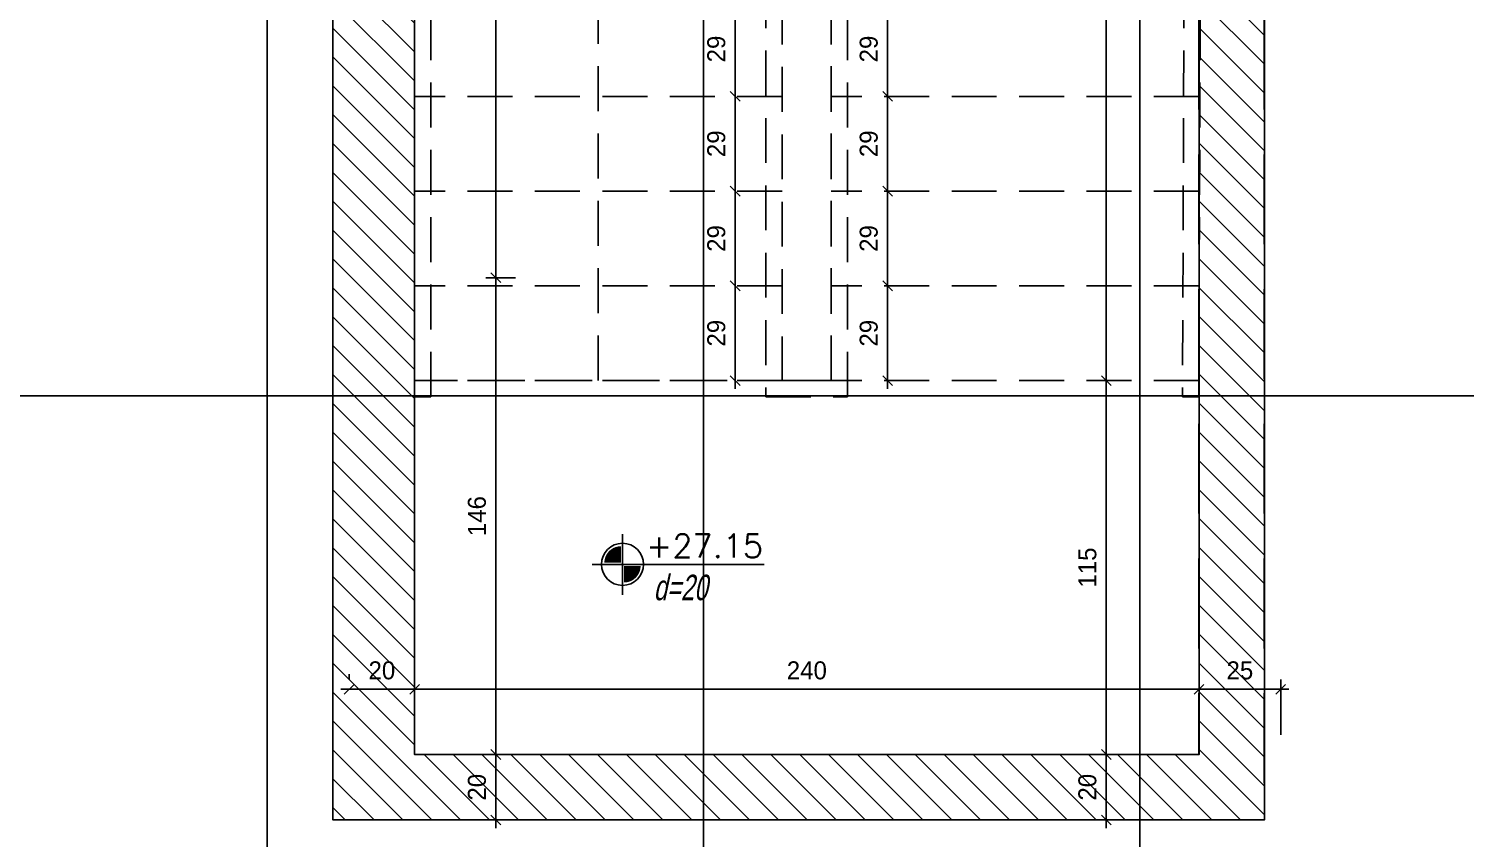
# Model space of a CAD drawing. Header units: inches. Extents: x -5298 to 11252, y 8210 to 22495.
# Drawn here: x 9505.9 to 9945.5, y 11657.9 to 11905.7 of the extents above; entities that cross this region are included whole.
import ezdxf
from ezdxf.enums import TextEntityAlignment as Align

# ---------------------------------------------------------------- set-up
doc = ezdxf.new("R2010")
doc.units = ezdxf.units.IN
doc.header["$LTSCALE"] = 55
doc.header["$MEASUREMENT"] = 0
doc.linetypes.add('DASHED2', pattern=[0.375, 0.25, -0.125])
doc.linetypes.add('HIDDEN', pattern=[0.375, 0.25, -0.125])
doc.layers.get('Defpoints').update_dxf_attribs({"color": 40})
for name, color, linetype in [('BEAM', 3, 'Continuous'), ('D7', 2, 'Continuous'), ('dim-50-v', 2, 'Continuous'), ('ENG_beton nifsak', 4, 'Continuous'), ('ENG_beton ole', 3, 'DASHED2'), ('HATCH', 8, 'Continuous'), ('V', 1, 'Continuous')]:
    doc.layers.add(name, color=color, linetype=linetype)
doc.styles.add('AA', font='hebtxt', dxfattribs={"width": 0.8, "oblique": 8})
doc.styles.add('HEBTXT', font='hebtxt-weld.shx')
doc.styles.add('ROMANS', font='romans')
doc.dimstyles.new('25', dxfattribs={"dimtxt": 5.5, "dimasz": 3, "dimexe": 3, "dimexo": 6, "dimgap": 3, "dimtad": 1, "dimdec": 0, "dimrnd": 0.5, "dimtxsty": 'HEBTXT', "dimblk1": 'OBLIQUE', "dimblk2": 'OBLIQUE', "dimsah": 1, "dimcen": 1, "dimdle": 2.5, "dimclre": 9, "dimclrt": 3, "dimazin": 3, "dimtfac": 1, "dimtdec": 0, "dimtix": 1, "dimtmove": 2, "dimatfit": 3, "dimldrblk": 'OBLIQUE'})

# ---------------------------------------------------------------- blocks, each defined once
blk = doc.blocks.new('_OBLIQUE')
at = {"color": 0, "linetype": 'ByBlock'}
blk.add_line((-0.5, -0.5), (0.5, 0.5), dxfattribs=at)
blk = doc.blocks.new('*D342')
at = {"layer": 'Defpoints', "color": 0, "linetype": 'Continuous', "transparency": 16777216}
for p in [(9889.03, 11703.49), (9864.03, 11683.49), (9889.03, 11683.49)]:
    blk.add_point(p, dxfattribs=at)
at = {"layer": 'dim-50-v', "color": 9, "linetype": 'Continuous', "lineweight": -2, "transparency": 16777216}
for p, q in [((9864.03, 11689.49), (9864.03, 11706.49)), ((9889.03, 11689.49), (9889.03, 11706.49))]:
    blk.add_line(p, q, dxfattribs=at)
at = {"layer": 'dim-50-v', "color": 0, "linetype": 'Continuous', "lineweight": -2, "transparency": 16777216}
blk.add_line((9861.53, 11703.49), (9891.53, 11703.49), dxfattribs=at)
at = {"layer": 'dim-50-v', "color": 0, "linetype": 'Continuous', "lineweight": -2, "transparency": 16777216, "xscale": 3, "yscale": 3, "zscale": 3, "rotation": 180}
blk.add_blockref('_OBLIQUE', (9864.03, 11703.49), dxfattribs=at)
at = {"layer": 'dim-50-v', "color": 0, "linetype": 'Continuous', "lineweight": -2, "transparency": 16777216, "xscale": 3, "yscale": 3, "zscale": 3}
blk.add_blockref('_OBLIQUE', (9889.03, 11703.49), dxfattribs=at)
at = {"layer": 'dim-50-v', "color": 3, "linetype": 'Continuous', "transparency": 16777216, "insert": (9876.53, 11709.24), "char_height": 5.5, "attachment_point": 5, "style": 'HEBTXT'}
blk.add_mtext('\\A1;25', dxfattribs=at)
blk = doc.blocks.new('*D343')
at = {"layer": 'Defpoints', "color": 0, "linetype": 'Continuous', "transparency": 16777216}
for p in [(9864.03, 11703.49), (9624.03, 11683.5, 0), (9864.03, 11683.49, 0)]:
    blk.add_point(p, dxfattribs=at)
at = {"layer": 'dim-50-v', "color": 9, "linetype": 'Continuous', "lineweight": -2, "transparency": 16777216}
for p, q in [((9624.03, 11689.5), (9624.03, 11706.49)), ((9864.03, 11689.49), (9864.03, 11706.49))]:
    blk.add_line(p, q, dxfattribs=at)
at = {"layer": 'dim-50-v', "color": 0, "linetype": 'Continuous', "lineweight": -2, "transparency": 16777216}
blk.add_line((9621.53, 11703.49), (9866.53, 11703.49), dxfattribs=at)
at = {"layer": 'dim-50-v', "color": 0, "linetype": 'Continuous', "lineweight": -2, "transparency": 16777216, "xscale": 3, "yscale": 3, "zscale": 3, "rotation": 180}
blk.add_blockref('_OBLIQUE', (9624.03, 11703.49), dxfattribs=at)
at = {"layer": 'dim-50-v', "color": 0, "linetype": 'Continuous', "lineweight": -2, "transparency": 16777216, "xscale": 3, "yscale": 3, "zscale": 3}
blk.add_blockref('_OBLIQUE', (9864.03, 11703.49), dxfattribs=at)
at = {"layer": 'dim-50-v', "color": 3, "linetype": 'Continuous', "transparency": 16777216, "insert": (9744.03, 11709.24), "char_height": 5.5, "attachment_point": 5, "style": 'HEBTXT'}
blk.add_mtext('\\A1;240', dxfattribs=at)
blk = doc.blocks.new('*D344')
at = {"layer": 'Defpoints', "color": 0, "linetype": 'Continuous', "transparency": 16777216}
for p in [(9603.98, 11702.07, 0), (9624.03, 11703.49), (9624.03, 11699.95, 0)]:
    blk.add_point(p, dxfattribs=at)
at = {"layer": 'dim-50-v', "color": 9, "linetype": 'Continuous', "lineweight": -2, "transparency": 16777216}
for p, q in [((9603.98, 11708.07), (9603.98, 11706.49)), ((9624.03, 11705.95), (9624.03, 11706.49))]:
    blk.add_line(p, q, dxfattribs=at)
at = {"layer": 'dim-50-v', "color": 0, "linetype": 'Continuous', "lineweight": -2, "transparency": 16777216}
blk.add_line((9601.48, 11703.49), (9626.53, 11703.49), dxfattribs=at)
at = {"layer": 'dim-50-v', "color": 0, "linetype": 'Continuous', "lineweight": -2, "transparency": 16777216, "xscale": 3, "yscale": 3, "zscale": 3, "rotation": 180}
blk.add_blockref('_OBLIQUE', (9603.98, 11703.49), dxfattribs=at)
at = {"layer": 'dim-50-v', "color": 0, "linetype": 'Continuous', "lineweight": -2, "transparency": 16777216, "xscale": 3, "yscale": 3, "zscale": 3}
blk.add_blockref('_OBLIQUE', (9624.03, 11703.49), dxfattribs=at)
at = {"layer": 'dim-50-v', "color": 3, "linetype": 'Continuous', "transparency": 16777216, "insert": (9614, 11709.24), "char_height": 5.5, "attachment_point": 5, "style": 'HEBTXT'}
blk.add_mtext('\\A1;20', dxfattribs=at)
blk = doc.blocks.new('*D345')
at = {"layer": 'Defpoints', "color": 0, "linetype": 'Continuous', "transparency": 16777216}
for p in [(9835.64, 12058.99, 0), (9835.64, 12058.99), (9835.64, 11797.99, 0)]:
    blk.add_point(p, dxfattribs=at)
at = {"layer": 'dim-50-v', "color": 0, "linetype": 'Continuous', "lineweight": -2, "transparency": 16777216}
blk.add_line((9835.64, 11795.49), (9835.64, 12061.49), dxfattribs=at)
at = {"layer": 'dim-50-v', "color": 9, "linetype": 'Continuous', "lineweight": -2, "transparency": 16777216}
for p, q in [((9841.64, 12058.99), (9838.64, 12058.99)), ((9829.64, 11797.99), (9832.64, 11797.99))]:
    blk.add_line(p, q, dxfattribs=at)
at = {"layer": 'dim-50-v', "color": 0, "linetype": 'Continuous', "lineweight": -2, "transparency": 16777216, "xscale": 3, "yscale": 3, "zscale": 3}
for p, rotation in [((9835.64, 12058.99), 90), ((9835.64, 11797.99), 270)]:
    blk.add_blockref('_OBLIQUE', p, dxfattribs=dict(at, rotation=rotation))
at = {"layer": 'dim-50-v', "color": 3, "linetype": 'Continuous', "transparency": 16777216, "insert": (9829.89, 11928.49), "char_height": 5.5, "attachment_point": 5, "rotation": 90, "style": 'HEBTXT'}
blk.add_mtext('\\A1;9*29=261', dxfattribs=at)
blk = doc.blocks.new('*D346')
at = {"layer": 'Defpoints', "color": 0, "linetype": 'Continuous', "transparency": 16777216}
for p in [(9849.13, 11797.99, 0), (9835.64, 11683.5), (9848.56, 11683.5, 0)]:
    blk.add_point(p, dxfattribs=at)
at = {"layer": 'dim-50-v', "color": 9, "linetype": 'Continuous', "lineweight": -2, "transparency": 16777216}
for p, q in [((9843.13, 11797.99), (9832.64, 11797.99)), ((9842.56, 11683.5), (9832.64, 11683.5))]:
    blk.add_line(p, q, dxfattribs=at)
at = {"layer": 'dim-50-v', "color": 0, "linetype": 'Continuous', "lineweight": -2, "transparency": 16777216}
blk.add_line((9835.64, 11800.49), (9835.64, 11681), dxfattribs=at)
at = {"layer": 'dim-50-v', "color": 0, "linetype": 'Continuous', "lineweight": -2, "transparency": 16777216, "xscale": 3, "yscale": 3, "zscale": 3}
for p, rotation in [((9835.64, 11797.99), 90), ((9835.64, 11683.5), 270)]:
    blk.add_blockref('_OBLIQUE', p, dxfattribs=dict(at, rotation=rotation))
at = {"layer": 'dim-50-v', "color": 3, "linetype": 'Continuous', "transparency": 16777216, "insert": (9829.89, 11740.74), "char_height": 5.5, "attachment_point": 5, "rotation": 90, "style": 'HEBTXT'}
blk.add_mtext('\\A1;115', dxfattribs=at)
blk = doc.blocks.new('*D347')
at = {"layer": 'Defpoints', "color": 0, "linetype": 'Continuous', "transparency": 16777216}
for p in [(9648.85, 12053.49, 0), (9648.85, 12053.49), (9648.85, 11829.49, 0)]:
    blk.add_point(p, dxfattribs=at)
at = {"layer": 'dim-50-v', "color": 9, "linetype": 'Continuous', "lineweight": -2, "transparency": 16777216}
for p, q in [((9642.85, 12053.49), (9645.85, 12053.49)), ((9654.85, 11829.49), (9651.85, 11829.49))]:
    blk.add_line(p, q, dxfattribs=at)
at = {"layer": 'dim-50-v', "color": 0, "linetype": 'Continuous', "lineweight": -2, "transparency": 16777216}
blk.add_line((9648.85, 11826.99), (9648.85, 12055.99), dxfattribs=at)
at = {"layer": 'dim-50-v', "color": 0, "linetype": 'Continuous', "lineweight": -2, "transparency": 16777216, "xscale": 3, "yscale": 3, "zscale": 3}
for p, rotation in [((9648.85, 12053.49), 90), ((9648.85, 11829.49), 270)]:
    blk.add_blockref('_OBLIQUE', p, dxfattribs=dict(at, rotation=rotation))
at = {"layer": 'dim-50-v', "color": 3, "linetype": 'Continuous', "transparency": 16777216, "insert": (9643.1, 11941.49), "char_height": 5.5, "attachment_point": 5, "rotation": 90, "style": 'HEBTXT'}
blk.add_mtext('\\A1;8*29=224', dxfattribs=at)
blk = doc.blocks.new('*D348')
at = {"layer": 'Defpoints', "color": 0, "linetype": 'Continuous', "transparency": 16777216}
for p in [(9659.67, 11829.49, 0), (9648.85, 11683.5), (9661.77, 11683.5, 0)]:
    blk.add_point(p, dxfattribs=at)
at = {"layer": 'dim-50-v', "color": 9, "linetype": 'Continuous', "lineweight": -2, "transparency": 16777216}
for p, q in [((9653.67, 11829.49), (9645.85, 11829.49)), ((9655.77, 11683.5), (9645.85, 11683.5))]:
    blk.add_line(p, q, dxfattribs=at)
at = {"layer": 'dim-50-v', "color": 0, "linetype": 'Continuous', "lineweight": -2, "transparency": 16777216}
blk.add_line((9648.85, 11831.99), (9648.85, 11681), dxfattribs=at)
at = {"layer": 'dim-50-v', "color": 0, "linetype": 'Continuous', "lineweight": -2, "transparency": 16777216, "xscale": 3, "yscale": 3, "zscale": 3}
for p, rotation in [((9648.85, 11829.49), 90), ((9648.85, 11683.5), 270)]:
    blk.add_blockref('_OBLIQUE', p, dxfattribs=dict(at, rotation=rotation))
at = {"layer": 'dim-50-v', "color": 3, "linetype": 'Continuous', "transparency": 16777216, "insert": (9643.1, 11756.49), "char_height": 5.5, "attachment_point": 5, "rotation": 90, "style": 'HEBTXT'}
blk.add_mtext('\\A1;146', dxfattribs=at)
blk = doc.blocks.new('*D357')
at = {"layer": 'Defpoints', "color": 0, "linetype": 'Continuous', "transparency": 16777216}
for p in [(9661.77, 11683.5, 0), (9648.85, 11663.49), (9649.18, 11663.49)]:
    blk.add_point(p, dxfattribs=at)
at = {"layer": 'dim-50-v', "color": 9, "linetype": 'Continuous', "lineweight": -2, "transparency": 16777216}
for p, q in [((9655.77, 11683.5), (9645.85, 11683.5)), ((9643.18, 11663.49), (9645.85, 11663.49))]:
    blk.add_line(p, q, dxfattribs=at)
at = {"layer": 'dim-50-v', "color": 0, "linetype": 'Continuous', "lineweight": -2, "transparency": 16777216}
blk.add_line((9648.85, 11686), (9648.85, 11660.99), dxfattribs=at)
at = {"layer": 'dim-50-v', "color": 0, "linetype": 'Continuous', "lineweight": -2, "transparency": 16777216, "xscale": 3, "yscale": 3, "zscale": 3}
for p, rotation in [((9648.85, 11683.5), 90), ((9648.85, 11663.49), 270)]:
    blk.add_blockref('_OBLIQUE', p, dxfattribs=dict(at, rotation=rotation))
at = {"layer": 'dim-50-v', "color": 3, "linetype": 'Continuous', "transparency": 16777216, "insert": (9643.1, 11673.49), "char_height": 5.5, "attachment_point": 5, "rotation": 90, "style": 'HEBTXT'}
blk.add_mtext('\\A1;20', dxfattribs=at)
blk = doc.blocks.new('*D358')
at = {"layer": 'Defpoints', "color": 0, "linetype": 'Continuous', "transparency": 16777216}
for p in [(9848.56, 11683.5, 0), (9834.95, 11663.49, 0), (9835.64, 11663.49)]:
    blk.add_point(p, dxfattribs=at)
at = {"layer": 'dim-50-v', "color": 9, "linetype": 'Continuous', "lineweight": -2, "transparency": 16777216}
for p, q in [((9842.56, 11683.5), (9832.64, 11683.5)), ((9840.95, 11663.49), (9838.64, 11663.49))]:
    blk.add_line(p, q, dxfattribs=at)
at = {"layer": 'dim-50-v', "color": 0, "linetype": 'Continuous', "lineweight": -2, "transparency": 16777216}
blk.add_line((9835.64, 11686), (9835.64, 11660.99), dxfattribs=at)
at = {"layer": 'dim-50-v', "color": 0, "linetype": 'Continuous', "lineweight": -2, "transparency": 16777216, "xscale": 3, "yscale": 3, "zscale": 3}
for p, rotation in [((9835.64, 11683.5), 90), ((9835.64, 11663.49), 270)]:
    blk.add_blockref('_OBLIQUE', p, dxfattribs=dict(at, rotation=rotation))
at = {"layer": 'dim-50-v', "color": 3, "linetype": 'Continuous', "transparency": 16777216, "insert": (9829.89, 11673.49), "char_height": 5.5, "attachment_point": 5, "rotation": 90, "style": 'HEBTXT'}
blk.add_mtext('\\A1;20', dxfattribs=at)
blk = doc.blocks.new('PL')
at = {"linetype": 'ByBlock'}
for p, q in [((0, -0.258), (0, 0.258)), ((-0.258, 0), (1.204, 0))]:
    blk.add_line(p, q, dxfattribs=at)
at = {"color": 4, "const_width": 0.14}
for points in [[(-0.014, 0.084, 0.414214), (-0.084, 0.014, 1)], [(0.014, -0.084, 0.414214), (0.084, -0.014, 1)]]:
    blk.add_lwpolyline(points, format="xyb", dxfattribs=at)
at = {"linetype": 'ByBlock'}
blk.add_circle((0, 0), 0.179, dxfattribs=at)
at = {"style": 'ROMANS'}
blk.add_attdef('LEVEL', text='', height=0.2, dxfattribs=at).set_placement((0.698, 0.157), align=Align.MIDDLE)
blk = doc.blocks.new('*D1710')
at = {"layer": 'Defpoints', "color": 0, "linetype": 'Continuous', "transparency": 16777216}
for p in [(9764.5, 11913.99, 0), (9764.51, 11884.99, 0), (9768.74, 11884.99)]:
    blk.add_point(p, dxfattribs=at)
at = {"layer": 'dim-50-v', "color": 0, "linetype": 'Continuous', "lineweight": -2, "transparency": 16777216}
blk.add_line((9768.74, 11916.49), (9768.74, 11882.49), dxfattribs=at)
at = {"layer": 'dim-50-v', "color": 9, "linetype": 'Continuous', "lineweight": -2, "transparency": 16777216}
for p, q in [((9770.5, 11913.99), (9771.74, 11913.99)), ((9770.51, 11884.99), (9771.74, 11884.99))]:
    blk.add_line(p, q, dxfattribs=at)
at = {"layer": 'dim-50-v', "color": 0, "linetype": 'Continuous', "lineweight": -2, "transparency": 16777216, "xscale": 3, "yscale": 3, "zscale": 3}
for p, rotation in [((9768.74, 11913.99), 90), ((9768.74, 11884.99), 270)]:
    blk.add_blockref('_OBLIQUE', p, dxfattribs=dict(at, rotation=rotation))
at = {"layer": 'dim-50-v', "color": 3, "linetype": 'Continuous', "transparency": 16777216, "insert": (9762.99, 11899.49), "char_height": 5.5, "attachment_point": 5, "rotation": 90, "style": 'HEBTXT'}
blk.add_mtext('\\A1;29', dxfattribs=at)
blk = doc.blocks.new('*D1711')
at = {"layer": 'Defpoints', "color": 0, "linetype": 'Continuous', "transparency": 16777216}
for p in [(9764.51, 11884.99, 0), (9765.1, 11855.99, 0), (9768.74, 11855.99)]:
    blk.add_point(p, dxfattribs=at)
at = {"layer": 'dim-50-v', "color": 0, "linetype": 'Continuous', "lineweight": -2, "transparency": 16777216}
blk.add_line((9768.74, 11887.49), (9768.74, 11853.49), dxfattribs=at)
at = {"layer": 'dim-50-v', "color": 9, "linetype": 'Continuous', "lineweight": -2, "transparency": 16777216}
for p, q in [((9770.51, 11884.99), (9771.74, 11884.99)), ((9771.1, 11855.99), (9771.74, 11855.99))]:
    blk.add_line(p, q, dxfattribs=at)
at = {"layer": 'dim-50-v', "color": 0, "linetype": 'Continuous', "lineweight": -2, "transparency": 16777216, "xscale": 3, "yscale": 3, "zscale": 3}
for p, rotation in [((9768.74, 11884.99), 90), ((9768.74, 11855.99), 270)]:
    blk.add_blockref('_OBLIQUE', p, dxfattribs=dict(at, rotation=rotation))
at = {"layer": 'dim-50-v', "color": 3, "linetype": 'Continuous', "transparency": 16777216, "insert": (9762.99, 11870.49), "char_height": 5.5, "attachment_point": 5, "rotation": 90, "style": 'HEBTXT'}
blk.add_mtext('\\A1;29', dxfattribs=at)
blk = doc.blocks.new('*D1712')
at = {"layer": 'Defpoints', "color": 0, "linetype": 'Continuous', "transparency": 16777216}
for p in [(9765.1, 11855.99, 0), (9763.95, 11826.99, 0), (9768.74, 11826.99)]:
    blk.add_point(p, dxfattribs=at)
at = {"layer": 'dim-50-v', "color": 0, "linetype": 'Continuous', "lineweight": -2, "transparency": 16777216}
blk.add_line((9768.74, 11858.49), (9768.74, 11824.49), dxfattribs=at)
at = {"layer": 'dim-50-v', "color": 9, "linetype": 'Continuous', "lineweight": -2, "transparency": 16777216}
for p, q in [((9771.1, 11855.99), (9771.74, 11855.99)), ((9769.95, 11826.99), (9771.74, 11826.99))]:
    blk.add_line(p, q, dxfattribs=at)
at = {"layer": 'dim-50-v', "color": 0, "linetype": 'Continuous', "lineweight": -2, "transparency": 16777216, "xscale": 3, "yscale": 3, "zscale": 3}
for p, rotation in [((9768.74, 11855.99), 90), ((9768.74, 11826.99), 270)]:
    blk.add_blockref('_OBLIQUE', p, dxfattribs=dict(at, rotation=rotation))
at = {"layer": 'dim-50-v', "color": 3, "linetype": 'Continuous', "transparency": 16777216, "insert": (9762.99, 11841.49), "char_height": 5.5, "attachment_point": 5, "rotation": 90, "style": 'HEBTXT'}
blk.add_mtext('\\A1;29', dxfattribs=at)
blk = doc.blocks.new('*D1713')
at = {"layer": 'Defpoints', "color": 0, "linetype": 'Continuous', "transparency": 16777216}
for p in [(9763.95, 11826.99, 0), (9764.44, 11797.99, 0), (9768.74, 11797.99)]:
    blk.add_point(p, dxfattribs=at)
at = {"layer": 'dim-50-v', "color": 0, "linetype": 'Continuous', "lineweight": -2, "transparency": 16777216}
blk.add_line((9768.74, 11829.49), (9768.74, 11795.49), dxfattribs=at)
at = {"layer": 'dim-50-v', "color": 9, "linetype": 'Continuous', "lineweight": -2, "transparency": 16777216}
for p, q in [((9769.95, 11826.99), (9771.74, 11826.99)), ((9770.44, 11797.99), (9771.74, 11797.99))]:
    blk.add_line(p, q, dxfattribs=at)
at = {"layer": 'dim-50-v', "color": 0, "linetype": 'Continuous', "lineweight": -2, "transparency": 16777216, "xscale": 3, "yscale": 3, "zscale": 3}
for p, rotation in [((9768.74, 11826.99), 90), ((9768.74, 11797.99), 270)]:
    blk.add_blockref('_OBLIQUE', p, dxfattribs=dict(at, rotation=rotation))
at = {"layer": 'dim-50-v', "color": 3, "linetype": 'Continuous', "transparency": 16777216, "insert": (9762.99, 11812.49), "char_height": 5.5, "attachment_point": 5, "rotation": 90, "style": 'HEBTXT'}
blk.add_mtext('\\A1;29', dxfattribs=at)
blk = doc.blocks.new('*D1714')
at = {"layer": 'Defpoints', "color": 0, "linetype": 'Continuous', "transparency": 16777216}
for p in [(9717.85, 11913.99, 0), (9717.86, 11884.99, 0), (9722.09, 11884.99)]:
    blk.add_point(p, dxfattribs=at)
at = {"layer": 'dim-50-v', "color": 0, "linetype": 'Continuous', "lineweight": -2, "transparency": 16777216}
blk.add_line((9722.09, 11916.49), (9722.09, 11882.49), dxfattribs=at)
at = {"layer": 'dim-50-v', "color": 9, "linetype": 'Continuous', "lineweight": -2, "transparency": 16777216}
for p, q in [((9723.85, 11913.99), (9725.09, 11913.99)), ((9723.86, 11884.99), (9725.09, 11884.99))]:
    blk.add_line(p, q, dxfattribs=at)
at = {"layer": 'dim-50-v', "color": 0, "linetype": 'Continuous', "lineweight": -2, "transparency": 16777216, "xscale": 3, "yscale": 3, "zscale": 3}
for p, rotation in [((9722.09, 11913.99), 90), ((9722.09, 11884.99), 270)]:
    blk.add_blockref('_OBLIQUE', p, dxfattribs=dict(at, rotation=rotation))
at = {"layer": 'dim-50-v', "color": 3, "linetype": 'Continuous', "transparency": 16777216, "insert": (9716.34, 11899.49), "char_height": 5.5, "attachment_point": 5, "rotation": 90, "style": 'HEBTXT'}
blk.add_mtext('\\A1;29', dxfattribs=at)
blk = doc.blocks.new('*D1715')
at = {"layer": 'Defpoints', "color": 0, "linetype": 'Continuous', "transparency": 16777216}
for p in [(9717.86, 11884.99, 0), (9718.45, 11855.99, 0), (9722.09, 11855.99)]:
    blk.add_point(p, dxfattribs=at)
at = {"layer": 'dim-50-v', "color": 0, "linetype": 'Continuous', "lineweight": -2, "transparency": 16777216}
blk.add_line((9722.09, 11887.49), (9722.09, 11853.49), dxfattribs=at)
at = {"layer": 'dim-50-v', "color": 9, "linetype": 'Continuous', "lineweight": -2, "transparency": 16777216}
for p, q in [((9723.86, 11884.99), (9725.09, 11884.99)), ((9724.45, 11855.99), (9725.09, 11855.99))]:
    blk.add_line(p, q, dxfattribs=at)
at = {"layer": 'dim-50-v', "color": 0, "linetype": 'Continuous', "lineweight": -2, "transparency": 16777216, "xscale": 3, "yscale": 3, "zscale": 3}
for p, rotation in [((9722.09, 11884.99), 90), ((9722.09, 11855.99), 270)]:
    blk.add_blockref('_OBLIQUE', p, dxfattribs=dict(at, rotation=rotation))
at = {"layer": 'dim-50-v', "color": 3, "linetype": 'Continuous', "transparency": 16777216, "insert": (9716.34, 11870.49), "char_height": 5.5, "attachment_point": 5, "rotation": 90, "style": 'HEBTXT'}
blk.add_mtext('\\A1;29', dxfattribs=at)
blk = doc.blocks.new('*D1716')
at = {"layer": 'Defpoints', "color": 0, "linetype": 'Continuous', "transparency": 16777216}
for p in [(9718.45, 11855.99, 0), (9717.3, 11826.99, 0), (9722.09, 11826.99)]:
    blk.add_point(p, dxfattribs=at)
at = {"layer": 'dim-50-v', "color": 0, "linetype": 'Continuous', "lineweight": -2, "transparency": 16777216}
blk.add_line((9722.09, 11858.49), (9722.09, 11824.49), dxfattribs=at)
at = {"layer": 'dim-50-v', "color": 9, "linetype": 'Continuous', "lineweight": -2, "transparency": 16777216}
for p, q in [((9724.45, 11855.99), (9725.09, 11855.99)), ((9723.3, 11826.99), (9725.09, 11826.99))]:
    blk.add_line(p, q, dxfattribs=at)
at = {"layer": 'dim-50-v', "color": 0, "linetype": 'Continuous', "lineweight": -2, "transparency": 16777216, "xscale": 3, "yscale": 3, "zscale": 3}
for p, rotation in [((9722.09, 11855.99), 90), ((9722.09, 11826.99), 270)]:
    blk.add_blockref('_OBLIQUE', p, dxfattribs=dict(at, rotation=rotation))
at = {"layer": 'dim-50-v', "color": 3, "linetype": 'Continuous', "transparency": 16777216, "insert": (9716.34, 11841.49), "char_height": 5.5, "attachment_point": 5, "rotation": 90, "style": 'HEBTXT'}
blk.add_mtext('\\A1;29', dxfattribs=at)
blk = doc.blocks.new('*D1717')
at = {"layer": 'Defpoints', "color": 0, "linetype": 'Continuous', "transparency": 16777216}
for p in [(9717.3, 11826.99, 0), (9717.79, 11797.99, 0), (9722.09, 11797.99)]:
    blk.add_point(p, dxfattribs=at)
at = {"layer": 'dim-50-v', "color": 0, "linetype": 'Continuous', "lineweight": -2, "transparency": 16777216}
blk.add_line((9722.09, 11829.49), (9722.09, 11795.49), dxfattribs=at)
at = {"layer": 'dim-50-v', "color": 9, "linetype": 'Continuous', "lineweight": -2, "transparency": 16777216}
for p, q in [((9723.3, 11826.99), (9725.09, 11826.99)), ((9723.79, 11797.99), (9725.09, 11797.99))]:
    blk.add_line(p, q, dxfattribs=at)
at = {"layer": 'dim-50-v', "color": 0, "linetype": 'Continuous', "lineweight": -2, "transparency": 16777216, "xscale": 3, "yscale": 3, "zscale": 3}
for p, rotation in [((9722.09, 11826.99), 90), ((9722.09, 11797.99), 270)]:
    blk.add_blockref('_OBLIQUE', p, dxfattribs=dict(at, rotation=rotation))
at = {"layer": 'dim-50-v', "color": 3, "linetype": 'Continuous', "transparency": 16777216, "insert": (9716.34, 11812.49), "char_height": 5.5, "attachment_point": 5, "rotation": 90, "style": 'HEBTXT'}
blk.add_mtext('\\A1;29', dxfattribs=at)

msp = doc.modelspace()

# ---------------------------------------------------------------- hatches: boundary and pattern name
at = {"layer": 'HATCH', "linetype": 'Continuous', "transparency": 33554687}
h = msp.add_hatch(dxfattribs=at)
h.set_pattern_fill('ANSI31', color=256, scale=50, angle=450)
h.paths.add_polyline_path([(9883.976, 12073.493), (9863.98, 12073.494), (9863.976, 11683.494), (9623.976, 11683.494), (9623.976, 12173.494), (9863.976, 12173.494), (9863.976, 12163.494), (9883.976, 12163.494), (9883.976, 12193.494), (9598.976, 12193.494), (9598.976, 11663.494), (9883.976, 11663.494)])

# ---------------------------------------------------------------- linework, layer by layer
at = {"layer": 'BEAM', "color": 5}
for p, q in [((9578.883, 11513.244), (9578.883, 18236.017)), ((9712.377, 11513.244), (9712.377, 18236.017)), ((9845.871, 11513.244), (9845.871, 18236.017)), ((7576.475, 11793.359), (10780.328, 11793.359))]:
    msp.add_line(p, q, dxfattribs=at)
at = {"layer": 'ENG_beton nifsak', "ltscale": 5, "elevation": 0}
msp.add_lwpolyline([(9884.027, 12163.494), (9864.027, 12163.494), (9864.027, 12173.494), (9624.027, 12173.494), (9624.027, 11683.494), (9864.027, 11683.494), (9864.031, 12073.494), (9884.027, 12073.494), (9884.027, 11663.494), (9599.027, 11663.494), (9599.027, 12193.494), (9884.027, 12193.494)], close=True, dxfattribs=at)
at = {"layer": 'ENG_beton ole', "ltscale": 2}
for p, q in [((9598.976, 12193.494, 0), (9598.976, 11663.494, 0)), ((9623.976, 12173.494, 0), (9623.976, 11683.494, 0)), ((9863.976, 12073.494, 0), (9863.976, 11683.494, 0)), ((9883.976, 12073.494, 0), (9883.976, 11663.494, 0)), ((9863.976, 11683.494, 0), (9623.976, 11683.494, 0)), ((9598.976, 11663.494, 0), (9883.976, 11663.494, 0))]:
    msp.add_line(p, q, dxfattribs=at)
at = {"layer": 'ENG_beton ole', "linetype": 'Continuous', "ltscale": 5}
msp.add_line((9623.976, 11683.494, 0), (9624.027, 11693.879, 0), dxfattribs=at)
at = {"layer": 'V', "linetype": 'HIDDEN'}
for p, q in [((9736.476, 12058.994, 0), (9736.476, 11797.994, 0)), ((9751.476, 12058.994, 0), (9751.476, 11797.994, 0)), ((9863.976, 11884.994, 0), (9751.476, 11884.994, 0)), ((9863.976, 11855.994, 0), (9751.476, 11855.994, 0)), ((9863.976, 11826.994, 0), (9751.476, 11826.994, 0)), ((9863.976, 11797.994, 0), (9623.976, 11797.994, 0)), ((9751.476, 11797.994, 0), (9736.476, 11797.994, 0)), ((9863.976, 11797.994, 0), (9751.476, 11797.994, 0)), ((9863.976, 11797.994, 0), (9751.476, 11797.994, 0))]:
    msp.add_line(p, q, dxfattribs=at)
at = {"layer": 'V', "linetype": 'HIDDEN', "elevation": 0}
for points in [[(9623.976, 11792.994), (9628.976, 11792.994), (9628.976, 12063.994), (9623.976, 12063.994)], [(9731.472, 11792.996), (9756.472, 11792.996), (9756.476, 12063.994), (9731.476, 12063.994)], [(9858.972, 11792.996), (9863.972, 11792.996), (9864.946, 12063.994), (9859.946, 12063.994)], [(9736.472, 11797.996), (9751.472, 11797.996), (9751.476, 12058.994), (9736.476, 12058.994)]]:
    msp.add_lwpolyline(points, close=True, dxfattribs=at)
at = {"layer": 'V', "linetype": 'HIDDEN', "elevation": 0, "flags": 128}
for points in [[(9680.226, 11797.994), (9680.226, 12058.994)], [(9736.476, 11884.994), (9623.976, 11884.994)], [(9736.476, 11855.994), (9623.976, 11855.994)], [(9736.476, 11826.994), (9623.976, 11826.994)], [(9736.476, 11797.994), (9623.976, 11797.994)], [(9736.476, 11797.994), (9623.976, 11797.994)]]:
    msp.add_lwpolyline(points, dxfattribs=at)

# ---------------------------------------------------------------- block references
at = {"layer": 'D7', "xscale": 36, "yscale": 36, "zscale": 36}
msp.add_blockref('PL', (9687.619, 11741.724, 0), dxfattribs=at).add_auto_attribs({'LEVEL': '+27.15'})

# ---------------------------------------------------------------- texts
at = {"layer": 'D7', "style": 'AA', "oblique": 12, "width": 0.7}
msp.add_text('d=20', height=7.8, dxfattribs=at).set_placement((9697.151, 11730.752, 0))

# ---------------------------------------------------------------- dimensions: what is measured, and where the dimension line sits
at = {"layer": 'dim-50-v', "linetype": 'Continuous'}
for base, p1, p2, text, picture, middle in [((9835.639, 12058.994, 0), (9835.639, 11797.994, 0), (9835.639, 12058.994, 0), '9*29=<>', '*D345', (9829.889, 11928.494, 0)), ((9648.853, 12053.494, 0), (9648.853, 11829.494, 0), (9648.853, 12053.494, 0), '8*29=<>', '*D347', (9643.103, 11941.494, 0))]:
    dim = msp.add_linear_dim(base=base, p1=p1, p2=p2, angle=90, text=text, dimstyle='25', dxfattribs=at)
    dim.commit()
    dim.dimension.update_dxf_attribs({"geometry": picture, "text_midpoint": middle})
at = {"layer": 'dim-50-v', "color": 2, "linetype": 'Continuous'}
for base, p1, p2, picture, middle in [((9722.092, 11884.994, 0), (9717.849, 11913.994, 0), (9717.861, 11884.994, 0), '*D1714', (9716.342, 11899.494, 0)), ((9768.741, 11884.994), (9764.498, 11913.994, 0), (9764.51, 11884.994, 0), '*D1710', (9762.991, 11899.494)), ((9722.092, 11855.994, 0), (9717.861, 11884.994, 0), (9718.449, 11855.994, 0), '*D1715', (9716.342, 11870.494, 0)), ((9768.741, 11855.994), (9764.51, 11884.994, 0), (9765.098, 11855.994, 0), '*D1711', (9762.991, 11870.494)), ((9722.092, 11826.994, 0), (9718.449, 11855.994, 0), (9717.303, 11826.994, 0), '*D1716', (9716.342, 11841.494, 0)), ((9768.741, 11826.994), (9765.098, 11855.994, 0), (9763.952, 11826.994, 0), '*D1712', (9762.991, 11841.494)), ((9722.092, 11797.994, 0), (9717.303, 11826.994, 0), (9717.795, 11797.994, 0), '*D1717', (9716.342, 11812.494, 0)), ((9768.741, 11797.994), (9763.952, 11826.994, 0), (9764.444, 11797.994, 0), '*D1713', (9762.991, 11812.494))]:
    dim = msp.add_linear_dim(base=base, p1=p1, p2=p2, angle=90, dimstyle='25', dxfattribs=at)
    dim.commit()
    dim.dimension.update_dxf_attribs({"geometry": picture, "text_midpoint": middle})
at = {"layer": 'dim-50-v', "linetype": 'Continuous'}
for base, p1, p2, angle, picture, middle in [((9648.853, 11683.496, 0), (9659.673, 11829.494, 0), (9661.773, 11683.496, 0), 90, '*D348', (9643.103, 11756.495, 0)), ((9835.639, 11683.496, 0), (9849.128, 11797.994, 0), (9848.56, 11683.496, 0), 90, '*D346', (9829.889, 11740.745, 0)), ((9624.027, 11703.494, 0), (9603.976, 11702.066, 0), (9624.027, 11699.947, 0), 180, '*D344', (9614.002, 11709.244, 0)), ((9864.027, 11703.494, 0), (9624.027, 11683.496, 0), (9864.027, 11683.494, 0), 180, '*D343', (9744.027, 11709.244, 0)), ((9889.027, 11703.494, 0), (9864.027, 11683.494, 0), (9889.027, 11683.494, 0), 180, '*D342', (9876.527, 11709.244, 0)), ((9648.853, 11663.494, 0), (9661.773, 11683.496, 0), (9649.183, 11663.494, 0), 90, '*D357', (9643.103, 11673.495, 0)), ((9835.639, 11663.494, 0), (9848.56, 11683.496, 0), (9834.953, 11663.494, 0), 90, '*D358', (9829.889, 11673.495, 0))]:
    dim = msp.add_linear_dim(base=base, p1=p1, p2=p2, angle=angle, dimstyle='25', dxfattribs=at)
    dim.commit()
    dim.dimension.update_dxf_attribs({"geometry": picture, "text_midpoint": middle})

doc.saveas('drawing.dxf')
